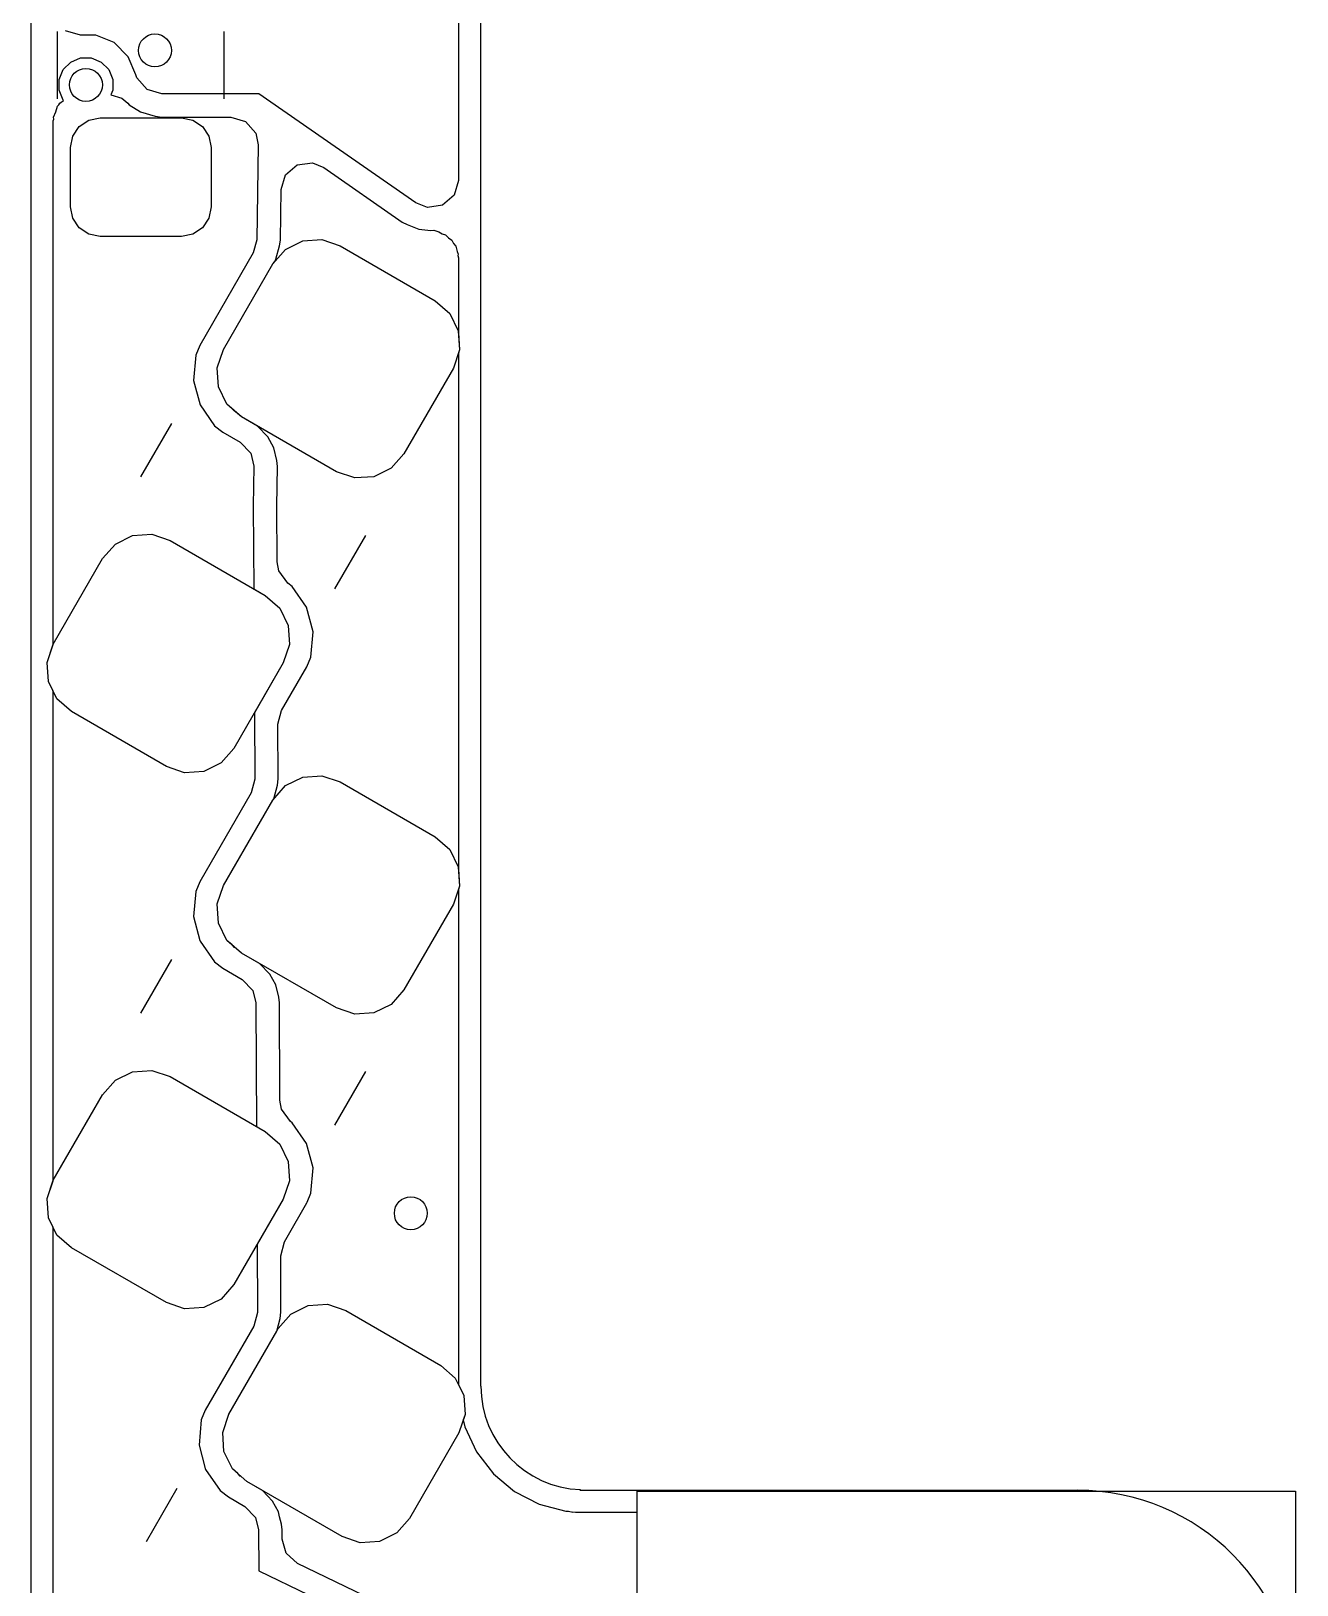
# Model space of a CAD drawing. Extents: x -28 to 34.6, y -6.7 to 48.3.
# Drawn here: x 19.48 to 25.25, y 28.65 to 35.73 of the extents above; entities that cross this region are included whole.
import ezdxf

# ---------------------------------------------------------------- set-up
doc = ezdxf.new("R2010")
doc.units = 0
doc.layers.add('BLACK', color=7, linetype='CONTINUOUS')

msp = doc.modelspace()

# ---------------------------------------------------------------- linework, layer by layer
at = {"layer": 'BLACK', "linetype": 'CONTINUOUS'}
for p, q in [((19.484332, 19.043125), (19.484332, 48.291502)), ((21.53183, 43.782088), (21.53183, 29.554077)), ((21.43133, 43.738309), (21.43133, 35.046436)), ((19.604332, 35.417861), (19.604332, 35.725143)), ((19.708832, 35.708602), (19.641793, 35.728287)), ((19.779505, 35.708602), (19.708832, 35.708602)), ((19.779506, 35.708602), (19.779505, 35.708602)), ((19.862974, 35.674028), (19.779506, 35.708602)), ((19.926858, 35.610144), (19.862974, 35.674028)), ((20.364332, 35.417861), (20.364332, 35.725143)), ((19.664886, 35.585436), (19.709946, 35.6041)), ((19.709946, 35.6041), (19.758718, 35.6041)), ((19.758718, 35.6041), (19.803778, 35.585436)), ((19.961432, 35.526675), (19.926858, 35.610144)), ((19.611734, 35.505888), (19.630398, 35.550948)), ((19.630398, 35.550948), (19.664886, 35.585436)), ((19.803778, 35.585436), (19.838266, 35.550948)), ((19.838266, 35.550948), (19.85693, 35.505888)), ((19.611734, 35.457116), (19.611734, 35.505888)), ((19.85693, 35.505888), (19.85693, 35.457116)), ((19.965005, 35.518049), (19.961432, 35.526675)), ((19.966772, 35.513991), (19.965005, 35.518049)), ((20.012527, 35.461187), (19.966772, 35.513991)), ((19.611357, 35.390469), (19.615119, 35.398705)), ((19.630398, 35.412056), (19.611734, 35.457116)), ((19.615119, 35.398705), (19.632547, 35.409907)), ((19.632547, 35.409907), (19.630398, 35.412056)), ((19.85693, 35.457116), (19.848378, 35.43647)), ((19.848378, 35.43647), (19.89828, 35.421817)), ((19.89828, 35.421817), (19.924955, 35.398703)), ((19.924955, 35.398703), (19.931582, 35.391055)), ((19.931582, 35.391055), (19.931583, 35.391054)), ((19.931583, 35.391054), (19.931586, 35.391051)), ((19.931586, 35.391051), (19.982353, 35.358426)), ((20.079566, 35.441502), (20.012527, 35.461187)), ((20.521832, 35.441502), (20.079566, 35.441502)), ((20.521833, 35.441502), (20.521832, 35.441502)), ((21.236548, 34.944623), (20.521833, 35.441502)), ((19.584832, 35.317502), (19.587382, 35.326188)), ((19.586094, 35.335149), (19.597072, 35.35919)), ((19.587382, 35.326188), (19.586094, 35.335149)), ((19.597072, 35.35919), (19.604517, 35.384541)), ((19.604517, 35.384541), (19.611357, 35.390469)), ((19.703873, 35.291961), (19.74767, 35.321226)), ((19.703873, 35.291961), (19.74767, 35.321226)), ((19.74767, 35.321226), (19.799332, 35.331502)), ((19.74767, 35.321226), (19.799332, 35.331502)), ((19.799332, 35.331502), (20.169332, 35.331502)), ((19.799332, 35.331502), (20.169332, 35.331502)), ((19.982353, 35.358426), (20.049392, 35.338741)), ((20.049392, 35.338741), (20.079566, 35.334402)), ((20.079566, 35.334402), (20.394746, 35.334402)), ((20.169332, 35.331502), (20.220994, 35.321226)), ((20.169332, 35.331502), (20.220994, 35.321226)), ((20.220994, 35.321226), (20.264791, 35.291961)), ((20.220994, 35.321226), (20.264791, 35.291961)), ((20.394746, 35.334402), (20.461785, 35.314717)), ((19.584832, 32.932267), (19.584832, 35.317502)), ((19.674608, 35.248164), (19.703873, 35.291961)), ((19.674608, 35.248164), (19.703873, 35.291961)), ((20.264791, 35.291961), (20.294056, 35.248164)), ((20.264791, 35.291961), (20.294056, 35.248164)), ((20.461785, 35.314717), (20.50754, 35.261913)), ((20.50754, 35.261913), (20.518735, 35.208752)), ((19.664332, 35.196502), (19.674608, 35.248164)), ((19.664332, 35.196502), (19.674608, 35.248164)), ((19.664332, 34.926502), (19.664332, 35.196502)), ((19.664332, 34.926502), (19.664332, 35.196502)), ((20.294056, 35.248164), (20.304332, 35.196502)), ((20.294056, 35.248164), (20.304332, 35.196502)), ((20.304332, 35.196502), (20.304332, 34.926502)), ((20.304332, 35.196502), (20.304332, 34.926502)), ((20.518735, 35.208752), (20.512982, 34.776441)), ((20.643709, 35.071839), (20.697117, 35.116887)), ((20.697117, 35.116887), (20.766402, 35.125909)), ((20.766402, 35.125909), (20.817903, 35.105231)), ((20.623134, 35.005069), (20.643709, 35.071839)), ((20.817903, 35.105231), (21.175413, 34.856686)), ((21.43133, 35.046436), (21.411645, 34.979397)), ((20.620073, 34.775016), (20.623134, 35.005069)), ((21.411645, 34.979397), (21.358841, 34.933642)), ((19.674608, 34.87484), (19.664332, 34.926502)), ((19.674608, 34.87484), (19.664332, 34.926502)), ((20.304332, 34.926502), (20.294056, 34.87484)), ((20.304332, 34.926502), (20.294056, 34.87484)), ((21.289683, 34.923698), (21.236548, 34.944623)), ((21.358841, 34.933642), (21.289683, 34.923698)), ((19.703873, 34.831043), (19.674608, 34.87484)), ((19.703873, 34.831043), (19.674608, 34.87484)), ((19.74767, 34.801778), (19.703873, 34.831043)), ((19.74767, 34.801778), (19.703873, 34.831043)), ((20.264791, 34.831043), (20.220994, 34.801778)), ((20.264791, 34.831043), (20.220994, 34.801778)), ((20.294056, 34.87484), (20.264791, 34.831043)), ((20.294056, 34.87484), (20.264791, 34.831043)), ((21.175413, 34.856686), (21.197305, 34.844972)), ((21.197305, 34.844972), (21.25044, 34.824047)), ((19.799332, 34.791502), (19.74767, 34.801778)), ((19.799332, 34.791502), (19.74767, 34.801778)), ((20.169332, 34.791502), (19.799332, 34.791502)), ((20.169332, 34.791502), (19.799332, 34.791502)), ((20.220994, 34.801778), (20.169332, 34.791502)), ((20.220994, 34.801778), (20.169332, 34.791502)), ((20.512982, 34.776441), (20.49638, 34.716092)), ((20.616246, 34.748033), (20.620073, 34.775016)), ((20.643354, 34.732202), (20.722091, 34.771031)), ((20.643354, 34.732202), (20.722091, 34.771031)), ((20.722091, 34.771031), (20.809694, 34.776773)), ((20.722091, 34.771031), (20.809694, 34.776773)), ((20.809694, 34.776773), (20.892826, 34.748553)), ((20.809694, 34.776773), (20.892826, 34.748553)), ((21.25044, 34.824047), (21.304926, 34.817688)), ((21.304926, 34.817688), (21.318681, 34.819666)), ((21.318681, 34.819666), (21.342515, 34.812613)), ((21.342515, 34.812613), (21.356698, 34.803456)), ((21.356698, 34.803456), (21.372964, 34.798916)), ((21.372964, 34.798916), (21.385446, 34.784896)), ((21.385446, 34.784896), (21.401214, 34.774715)), ((21.401214, 34.774715), (21.408196, 34.759341)), ((21.408196, 34.759341), (21.419423, 34.74673)), ((20.49638, 34.716092), (20.252891, 34.294352)), ((20.58547, 34.666198), (20.643354, 34.732202)), ((20.58547, 34.666198), (20.643354, 34.732202)), ((20.59539, 34.67751), (20.599644, 34.687684)), ((20.599644, 34.687684), (20.616246, 34.748033)), ((20.892826, 34.748553), (21.325838, 34.498553)), ((20.892826, 34.748553), (21.325838, 34.498553)), ((21.419423, 34.74673), (21.424803, 34.722774)), ((21.424803, 34.722774), (21.430105, 34.711099)), ((21.430105, 34.711099), (21.429049, 34.703866)), ((21.429049, 34.703866), (21.43133, 34.69371)), ((21.43133, 34.69371), (21.43133, 34.351894)), ((20.36047, 34.276486), (20.58547, 34.666198)), ((20.36047, 34.276486), (20.58547, 34.666198)), ((20.36047, 34.276486), (20.58547, 34.666198)), ((20.58547, 34.666198), (20.59539, 34.67751)), ((21.325838, 34.498553), (21.391843, 34.440669)), ((21.325838, 34.498553), (21.391843, 34.440669)), ((21.391843, 34.440669), (21.430672, 34.361932)), ((21.391843, 34.440669), (21.430672, 34.361932)), ((21.430672, 34.361932), (21.436414, 34.274329)), ((21.430672, 34.361932), (21.436414, 34.274329)), ((21.43133, 34.351894), (21.436414, 34.274329)), ((20.252881, 34.294333), (20.234498, 34.249957)), ((20.252891, 34.294352), (20.252881, 34.294333)), ((20.33225, 34.193355), (20.36047, 34.276486)), ((20.33225, 34.193355), (20.36047, 34.276486)), ((20.33225, 34.193355), (20.36047, 34.276486)), ((21.436414, 34.274329), (21.408194, 34.191198)), ((21.436414, 34.274329), (21.408194, 34.191198)), ((21.436414, 34.274329), (21.43133, 34.259353)), ((21.43133, 34.259353), (21.43133, 31.909554)), ((20.234496, 34.249949), (20.224443, 34.135039)), ((20.234498, 34.249957), (20.234496, 34.249949)), ((20.337992, 34.105752), (20.33225, 34.193355)), ((20.337992, 34.105752), (20.33225, 34.193355)), ((20.337992, 34.105752), (20.33225, 34.193355)), ((21.408194, 34.191198), (21.183194, 33.801486)), ((21.408194, 34.191198), (21.183194, 33.801486)), ((20.224443, 34.135039), (20.254298, 34.023617)), ((20.376821, 34.027015), (20.337992, 34.105752)), ((20.376821, 34.027015), (20.337992, 34.105752)), ((20.376821, 34.027015), (20.337992, 34.105752)), ((20.254298, 34.023617), (20.320463, 33.929124)), ((20.400884, 34.005913), (20.376821, 34.027015)), ((20.442826, 33.969131), (20.376821, 34.027015)), ((20.442826, 33.969131), (20.376821, 34.027015)), ((20.411475, 33.994628), (20.400884, 34.005913)), ((20.415746, 33.992879), (20.411475, 33.994628)), ((20.442826, 33.969131), (20.415746, 33.992879)), ((19.984869, 33.695926), (20.125449, 33.939418)), ((20.320463, 33.929124), (20.358579, 33.899875)), ((20.516405, 33.92665), (20.442826, 33.969131)), ((20.875838, 33.719131), (20.442826, 33.969131)), ((20.875838, 33.719131), (20.442826, 33.969131)), ((20.562999, 33.877783), (20.516405, 33.92665)), ((20.358579, 33.899875), (20.437274, 33.854441)), ((20.437274, 33.854441), (20.485489, 33.803874)), ((20.563004, 33.877777), (20.562999, 33.877783)), ((20.589735, 33.828433), (20.563004, 33.877777)), ((20.485489, 33.803874), (20.499263, 33.745405)), ((20.589735, 33.828432), (20.589735, 33.828433)), ((20.603509, 33.769963), (20.589735, 33.828432)), ((20.606354, 33.74398), (20.603509, 33.769963)), ((21.183194, 33.801486), (21.12531, 33.735482)), ((21.183194, 33.801486), (21.12531, 33.735482)), ((20.499263, 33.745405), (20.496831, 33.562655)), ((20.603948, 33.563237), (20.606354, 33.74398)), ((20.95897, 33.690911), (20.875838, 33.719131)), ((20.95897, 33.690911), (20.875838, 33.719131)), ((21.046573, 33.696653), (20.95897, 33.690911)), ((21.046573, 33.696653), (20.95897, 33.690911)), ((21.12531, 33.735482), (21.046573, 33.696653)), ((21.12531, 33.735482), (21.046573, 33.696653)), ((20.496831, 33.562655), (20.498771, 33.186274)), ((20.60394, 33.561163), (20.603948, 33.563237)), ((20.60524, 33.308877), (20.60394, 33.561163)), ((19.868354, 33.389862), (19.947091, 33.428691)), ((19.868354, 33.389862), (19.947091, 33.428691)), ((19.947091, 33.428691), (20.034694, 33.434433)), ((19.947091, 33.428691), (20.034694, 33.434433)), ((20.034694, 33.434433), (20.117826, 33.406213)), ((20.034694, 33.434433), (20.117826, 33.406213)), ((20.868215, 33.185926), (21.008795, 33.429418)), ((19.81047, 33.323858), (19.868354, 33.389862)), ((19.81047, 33.323858), (19.868354, 33.389862)), ((20.117826, 33.406213), (20.550838, 33.156213)), ((20.117826, 33.406213), (20.550838, 33.156213)), ((19.58547, 32.934146), (19.81047, 33.323858)), ((19.58547, 32.934146), (19.81047, 33.323858)), ((20.612548, 33.267574), (20.60524, 33.308877)), ((20.653749, 33.211147), (20.612548, 33.267574)), ((20.673201, 33.19622), (20.653749, 33.211147)), ((20.498771, 33.186274), (20.550838, 33.156213)), ((20.550838, 33.156213), (20.616843, 33.098329)), ((20.550838, 33.156213), (20.616843, 33.098329)), ((20.550838, 33.156213), (20.616843, 33.098329)), ((20.739365, 33.101729), (20.673201, 33.19622)), ((20.616843, 33.098329), (20.655672, 33.019592)), ((20.616843, 33.098329), (20.655672, 33.019592)), ((20.616843, 33.098329), (20.655672, 33.019592)), ((20.76922, 32.990306), (20.739365, 33.101729)), ((20.655672, 33.019592), (20.661414, 32.931989)), ((20.655672, 33.019592), (20.661414, 32.931989)), ((20.655672, 33.019592), (20.661414, 32.931989)), ((20.759167, 32.875392), (20.76922, 32.990306)), ((19.55725, 32.851015), (19.58547, 32.934146)), ((19.55725, 32.851015), (19.58547, 32.934146)), ((19.55725, 32.851015), (19.584832, 32.932267)), ((20.661414, 32.931989), (20.633194, 32.848858)), ((20.661414, 32.931989), (20.633194, 32.848858)), ((20.661414, 32.931989), (20.633194, 32.848858)), ((19.562992, 32.763412), (19.55725, 32.851015)), ((19.562992, 32.763412), (19.55725, 32.851015)), ((19.562992, 32.763412), (19.55725, 32.851015)), ((20.633194, 32.848858), (20.408194, 32.459146)), ((20.633194, 32.848858), (20.408194, 32.459146)), ((20.633194, 32.848858), (20.501684, 32.621077)), ((20.740777, 32.831), (20.759167, 32.875392)), ((20.625665, 32.63162), (20.740774, 32.830995)), ((20.740774, 32.830995), (20.740777, 32.831)), ((19.584832, 32.719126), (19.562992, 32.763412)), ((19.601821, 32.684675), (19.562992, 32.763412)), ((19.601821, 32.684675), (19.562992, 32.763412)), ((19.584832, 30.489927), (19.584832, 32.719126)), ((19.667826, 32.626791), (19.601821, 32.684675)), ((19.667826, 32.626791), (19.601821, 32.684675)), ((20.609054, 32.568981), (20.625665, 32.63162)), ((20.100838, 32.376791), (19.667826, 32.626791)), ((20.100838, 32.376791), (19.667826, 32.626791)), ((20.501684, 32.621077), (20.503239, 32.3195)), ((20.610338, 32.320052), (20.609054, 32.568981)), ((20.408194, 32.459146), (20.35031, 32.393142)), ((20.408194, 32.459146), (20.35031, 32.393142)), ((20.18397, 32.348571), (20.100838, 32.376791)), ((20.18397, 32.348571), (20.100838, 32.376791)), ((20.271573, 32.354313), (20.18397, 32.348571)), ((20.271573, 32.354313), (20.18397, 32.348571)), ((20.35031, 32.393142), (20.271573, 32.354313)), ((20.35031, 32.393142), (20.271573, 32.354313)), ((20.503239, 32.3195), (20.486629, 32.256862)), ((20.58547, 32.223858), (20.643354, 32.289862)), ((20.58547, 32.223858), (20.643354, 32.289862)), ((20.590151, 32.229411), (20.606761, 32.292049)), ((20.606761, 32.292049), (20.610338, 32.320052)), ((20.643354, 32.289862), (20.722091, 32.328691)), ((20.643354, 32.289862), (20.722091, 32.328691)), ((20.722091, 32.328691), (20.809694, 32.334433)), ((20.722091, 32.328691), (20.809694, 32.334433)), ((20.809694, 32.334433), (20.892826, 32.306213)), ((20.809694, 32.334433), (20.892826, 32.306213)), ((20.892826, 32.306213), (21.325838, 32.056213)), ((20.892826, 32.306213), (21.325838, 32.056213)), ((20.486629, 32.256862), (20.252885, 31.852)), ((20.36047, 31.834146), (20.58547, 32.223858)), ((20.36047, 31.834146), (20.58547, 32.223858)), ((20.36047, 31.834146), (20.58547, 32.223858)), ((20.58547, 32.223858), (20.589983, 32.229005)), ((20.589983, 32.229005), (20.590151, 32.229411)), ((21.325838, 32.056213), (21.391843, 31.998329)), ((21.325838, 32.056213), (21.391843, 31.998329)), ((21.391843, 31.998329), (21.430672, 31.919592)), ((21.391843, 31.998329), (21.430672, 31.919592)), ((20.252881, 31.851993), (20.234498, 31.807617)), ((20.252885, 31.852), (20.252881, 31.851993)), ((21.430672, 31.919592), (21.436414, 31.831989)), ((21.430672, 31.919592), (21.436414, 31.831989)), ((21.43133, 31.909554), (21.436414, 31.831989)), ((20.234496, 31.807609), (20.224443, 31.692699)), ((20.234498, 31.807617), (20.234496, 31.807609)), ((20.33225, 31.751015), (20.36047, 31.834146)), ((20.33225, 31.751015), (20.36047, 31.834146)), ((20.33225, 31.751015), (20.36047, 31.834146)), ((21.436414, 31.831989), (21.408194, 31.748858)), ((21.436414, 31.831989), (21.408194, 31.748858)), ((21.436414, 31.831989), (21.43133, 31.817013)), ((21.43133, 31.817013), (21.43133, 29.561293)), ((20.337992, 31.663412), (20.33225, 31.751015)), ((20.337992, 31.663412), (20.33225, 31.751015)), ((20.337992, 31.663412), (20.33225, 31.751015)), ((21.408194, 31.748858), (21.183194, 31.359146)), ((21.408194, 31.748858), (21.183194, 31.359146)), ((20.224443, 31.692699), (20.253372, 31.584733)), ((20.376821, 31.584675), (20.337992, 31.663412)), ((20.376821, 31.584675), (20.337992, 31.663412)), ((20.376821, 31.584675), (20.337992, 31.663412)), ((20.253372, 31.584733), (20.254299, 31.581275)), ((20.254299, 31.581275), (20.320463, 31.486784)), ((20.400878, 31.563578), (20.376821, 31.584675)), ((20.442826, 31.526791), (20.376821, 31.584675)), ((20.442826, 31.526791), (20.376821, 31.584675)), ((20.411471, 31.552291), (20.400878, 31.563578)), ((20.415744, 31.550541), (20.411471, 31.552291)), ((20.442826, 31.526791), (20.415744, 31.550541)), ((20.525629, 31.478985), (20.442826, 31.526791)), ((20.875838, 31.276791), (20.442826, 31.526791)), ((20.875838, 31.276791), (20.442826, 31.526791)), ((19.984869, 31.253586), (20.125449, 31.497078)), ((20.320463, 31.486784), (20.358583, 31.457533)), ((20.358583, 31.457533), (20.446496, 31.406777)), ((20.572223, 31.430119), (20.525629, 31.478985)), ((20.598727, 31.381729), (20.572223, 31.430119)), ((20.446496, 31.406777), (20.494711, 31.356211)), ((20.61251, 31.325547), (20.598727, 31.381729)), ((21.183194, 31.359146), (21.12531, 31.293142)), ((21.183194, 31.359146), (21.12531, 31.293142)), ((20.494711, 31.356211), (20.508494, 31.300029)), ((20.508494, 31.300029), (20.511398, 30.736644)), ((20.615593, 31.300581), (20.61251, 31.325547)), ((20.617777, 30.876773), (20.615593, 31.300581)), ((21.12531, 31.293142), (21.046573, 31.254313)), ((21.12531, 31.293142), (21.046573, 31.254313)), ((20.95897, 31.248571), (20.875838, 31.276791)), ((20.95897, 31.248571), (20.875838, 31.276791)), ((21.046573, 31.254313), (20.95897, 31.248571)), ((21.046573, 31.254313), (20.95897, 31.248571)), ((19.81047, 30.881518), (19.868354, 30.947522)), ((19.81047, 30.881518), (19.868354, 30.947522)), ((19.868354, 30.947522), (19.947091, 30.986351)), ((19.868354, 30.947522), (19.947091, 30.986351)), ((19.947091, 30.986351), (20.034694, 30.992093)), ((19.947091, 30.986351), (20.034694, 30.992093)), ((20.034694, 30.992093), (20.117826, 30.963873)), ((20.034694, 30.992093), (20.117826, 30.963873)), ((20.117826, 30.963873), (20.550838, 30.713873)), ((20.117826, 30.963873), (20.550838, 30.713873)), ((20.868215, 30.743586), (21.008795, 30.987078)), ((19.58547, 30.491806), (19.81047, 30.881518)), ((19.58547, 30.491806), (19.81047, 30.881518)), ((20.61788, 30.856842), (20.617777, 30.876773)), ((20.625188, 30.815536), (20.61788, 30.856842)), ((20.666388, 30.759108), (20.625188, 30.815536)), ((20.511398, 30.736644), (20.550838, 30.713873)), ((20.673201, 30.75388), (20.666388, 30.759108)), ((20.739365, 30.659389), (20.673201, 30.75388)), ((20.550838, 30.713873), (20.616843, 30.655989)), ((20.550838, 30.713873), (20.616843, 30.655989)), ((20.550838, 30.713873), (20.616843, 30.655989)), ((20.616843, 30.655989), (20.655672, 30.577252)), ((20.616843, 30.655989), (20.655672, 30.577252)), ((20.616843, 30.655989), (20.655672, 30.577252)), ((20.76922, 30.547966), (20.739365, 30.659389)), ((20.655672, 30.577252), (20.661414, 30.489649)), ((20.655672, 30.577252), (20.661414, 30.489649)), ((20.655672, 30.577252), (20.661414, 30.489649)), ((20.759167, 30.433052), (20.76922, 30.547966)), ((19.55725, 30.408675), (19.58547, 30.491806)), ((19.55725, 30.408675), (19.58547, 30.491806)), ((19.55725, 30.408675), (19.584832, 30.489927)), ((20.661414, 30.489649), (20.633194, 30.406518)), ((20.661414, 30.489649), (20.633194, 30.406518)), ((20.661414, 30.489649), (20.633194, 30.406518)), ((19.562992, 30.321072), (19.55725, 30.408675)), ((19.562992, 30.321072), (19.55725, 30.408675)), ((19.562992, 30.321072), (19.55725, 30.408675)), ((20.633194, 30.406518), (20.408194, 30.016806)), ((20.633194, 30.406518), (20.408194, 30.016806)), ((20.633194, 30.406518), (20.514162, 30.200349)), ((20.651013, 30.233184), (20.740777, 30.38866)), ((20.740777, 30.38866), (20.742008, 30.39163)), ((20.742008, 30.39163), (20.759165, 30.433048)), ((20.759165, 30.433048), (20.759167, 30.433052)), ((19.584832, 30.276786), (19.562992, 30.321072)), ((19.601821, 30.242335), (19.562992, 30.321072)), ((19.601821, 30.242335), (19.562992, 30.321072)), ((19.584832, 28.008622), (19.584832, 30.276786)), ((19.667826, 30.184451), (19.601821, 30.242335)), ((19.667826, 30.184451), (19.601821, 30.242335)), ((20.638143, 30.210893), (20.651013, 30.233184)), ((20.100838, 29.934451), (19.667826, 30.184451)), ((20.100838, 29.934451), (19.667826, 30.184451)), ((20.514162, 30.200349), (20.515761, 29.890227)), ((20.621532, 30.148255), (20.638143, 30.210893)), ((20.62286, 29.890779), (20.621532, 30.148255)), ((20.408194, 30.016806), (20.35031, 29.950802)), ((20.408194, 30.016806), (20.35031, 29.950802)), ((20.35031, 29.950802), (20.271573, 29.911973)), ((20.35031, 29.950802), (20.271573, 29.911973)), ((20.18397, 29.906231), (20.100838, 29.934451)), ((20.18397, 29.906231), (20.100838, 29.934451)), ((20.271573, 29.911973), (20.18397, 29.906231)), ((20.271573, 29.911973), (20.18397, 29.906231)), ((20.515761, 29.890227), (20.499151, 29.827589)), ((20.61047, 29.816198), (20.668354, 29.882202)), ((20.61047, 29.816198), (20.668354, 29.882202)), ((20.619283, 29.862776), (20.62286, 29.890779)), ((20.668354, 29.882202), (20.747091, 29.921031)), ((20.668354, 29.882202), (20.747091, 29.921031)), ((20.747091, 29.921031), (20.834694, 29.926773)), ((20.747091, 29.921031), (20.834694, 29.926773)), ((20.834694, 29.926773), (20.917826, 29.898553)), ((20.834694, 29.926773), (20.917826, 29.898553)), ((20.917826, 29.898553), (21.350838, 29.648553)), ((20.917826, 29.898553), (21.350838, 29.648553)), ((20.499151, 29.827589), (20.277885, 29.44434)), ((20.38547, 29.426486), (20.61047, 29.816198)), ((20.38547, 29.426486), (20.61047, 29.816198)), ((20.38547, 29.426486), (20.603926, 29.804864)), ((20.603926, 29.804864), (20.619283, 29.862776)), ((21.350838, 29.648553), (21.416843, 29.590669)), ((21.350838, 29.648553), (21.416843, 29.590669)), ((21.416843, 29.590669), (21.455672, 29.511932)), ((21.416843, 29.590669), (21.455672, 29.511932)), ((21.43133, 29.561293), (21.455672, 29.511932)), ((21.455672, 29.511932), (21.461414, 29.424329)), ((21.455672, 29.511932), (21.461414, 29.424329)), ((21.455672, 29.511932), (21.461414, 29.424329)), ((20.259496, 29.399949), (20.249443, 29.285039)), ((20.259498, 29.399957), (20.259496, 29.399949)), ((20.277881, 29.444333), (20.259498, 29.399957)), ((20.277885, 29.44434), (20.277881, 29.444333)), ((20.35725, 29.343355), (20.38547, 29.426486)), ((20.35725, 29.343355), (20.38547, 29.426486)), ((20.35725, 29.343355), (20.38547, 29.426486)), ((21.461414, 29.424329), (21.433194, 29.341198)), ((21.461414, 29.424329), (21.433194, 29.341198)), ((21.461414, 29.424329), (21.453225, 29.400207)), ((21.453225, 29.400207), (21.46031, 29.368386)), ((20.362992, 29.255752), (20.35725, 29.343355)), ((20.362992, 29.255752), (20.35725, 29.343355)), ((20.362992, 29.255752), (20.35725, 29.343355)), ((21.433194, 29.341198), (21.208194, 28.951486)), ((21.433194, 29.341198), (21.208194, 28.951486)), ((21.46031, 29.368386), (21.460311, 29.368383)), ((21.460311, 29.368383), (21.460312, 29.368381)), ((21.460312, 29.368381), (21.513691, 29.254463)), ((20.249443, 29.285039), (20.278035, 29.178332)), ((20.401821, 29.177015), (20.362992, 29.255752)), ((20.401821, 29.177015), (20.362992, 29.255752)), ((20.401821, 29.177015), (20.362992, 29.255752)), ((21.513691, 29.254463), (21.590555, 29.154871)), ((20.278035, 29.178332), (20.279299, 29.173615)), ((20.279299, 29.173615), (20.345463, 29.079124)), ((20.425878, 29.155918), (20.401821, 29.177015)), ((20.467826, 29.119131), (20.401821, 29.177015)), ((20.467826, 29.119131), (20.401821, 29.177015)), ((20.436471, 29.144631), (20.425878, 29.155918)), ((20.440743, 29.142882), (20.436471, 29.144631)), ((20.467826, 29.119131), (20.440743, 29.142882)), ((20.538002, 29.078615), (20.467826, 29.119131)), ((20.900838, 28.869131), (20.467826, 29.119131)), ((20.900838, 28.869131), (20.467826, 29.119131)), ((21.590555, 29.154871), (21.687229, 29.074367)), ((20.009869, 28.845926), (20.15045, 29.089418)), ((20.345463, 29.079124), (20.383583, 29.049873)), ((20.383583, 29.049873), (20.458869, 29.006407)), ((20.584596, 29.029749), (20.538002, 29.078615)), ((20.6111, 28.981359), (20.584596, 29.029749)), ((21.687229, 29.074367), (21.687233, 29.074365)), ((21.687233, 29.074365), (21.687236, 29.074363)), ((21.687236, 29.074363), (21.743159, 29.045585)), ((21.743159, 29.045585), (21.799089, 29.016802)), ((21.984332, 29.079981), (24.251147, 29.079981)), ((22.244777, 28.979481), (22.244777, 29.076232)), ((22.244777, 29.076232), (25.244777, 29.076232)), ((22.244777, 28.076232), (22.244777, 29.076232)), ((22.244777, 29.076232), (25.244777, 29.076232)), ((25.244777, 29.076232), (25.244777, 28.076232)), ((25.244777, 29.076232), (25.244777, 28.076232)), ((20.458869, 29.006407), (20.507084, 28.955841)), ((20.507084, 28.955841), (20.520867, 28.89966)), ((20.616671, 28.95865), (20.6111, 28.981359)), ((20.624884, 28.925172), (20.616671, 28.95865)), ((21.208194, 28.951486), (21.15031, 28.885482)), ((21.208194, 28.951486), (21.15031, 28.885482)), ((21.799089, 29.016802), (21.920788, 28.984927)), ((21.920788, 28.984927), (21.932092, 28.984495)), ((21.932092, 28.984495), (21.952016, 28.980126)), ((21.952016, 28.980126), (21.952362, 28.981864)), ((21.952362, 28.981864), (21.964339, 28.979481)), ((21.964339, 28.979481), (21.964341, 28.979481)), ((21.964341, 28.979481), (22.244777, 28.979481)), ((20.520867, 28.89966), (20.521831, 28.712673)), ((20.627966, 28.900214), (20.624884, 28.925172)), ((20.627966, 28.900208), (20.627966, 28.900214)), ((20.628186, 28.85762), (20.627966, 28.900208)), ((21.15031, 28.885482), (21.071573, 28.846653)), ((21.15031, 28.885482), (21.071573, 28.846653)), ((20.646529, 28.793351), (20.628186, 28.85762)), ((20.98397, 28.840911), (20.900838, 28.869131)), ((20.98397, 28.840911), (20.900838, 28.869131)), ((21.071573, 28.846653), (20.98397, 28.840911)), ((21.071573, 28.846653), (20.98397, 28.840911)), ((20.698393, 28.746533), (20.646529, 28.793351)), ((21.948206, 28.144796), (20.698393, 28.746533)), ((20.521831, 28.712673), (20.521832, 28.712672)), ((20.521832, 28.712672), (22.144332, 27.931502))]:
    msp.add_line(p, q, dxfattribs=at)
at = {"layer": 'BLACK'}
for centre in [(20.048814, 35.638744), (19.734332, 35.481502), (21.214332, 30.341502)]:
    msp.add_circle(centre, 0.075, dxfattribs=at)
for centre, radius, start, end in [((22.00483, 29.55406), 0.471434, -180.002066, -92.1228552), ((24.25113, 28.07996), 1.000021, 0.0012032, 89.999026)]:
    msp.add_arc(centre, radius, start, end, dxfattribs=at)

doc.saveas('drawing.dxf')
